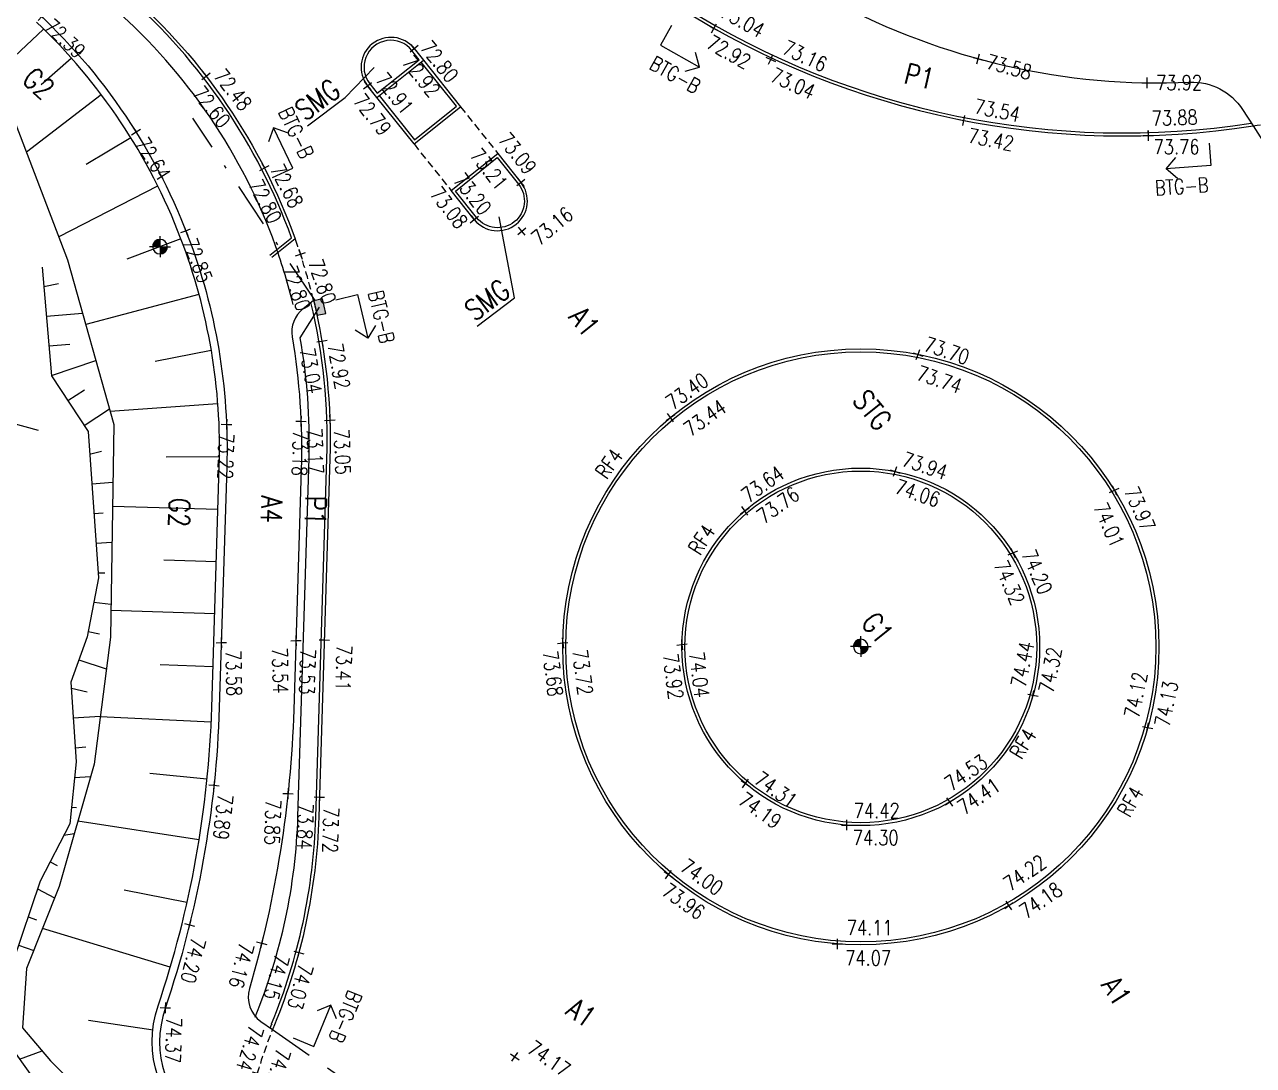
# Model space of a CAD drawing. Header units: metres. Extents: x 148130 to 148867, y 6395392 to 6395652.
# Drawn here: x 148175.26 to 148216.49, y 6395447.89 to 6395482.82 of the extents above; entities that cross this region are included whole.
import ezdxf
from ezdxf.enums import TextEntityAlignment as Align

# ---------------------------------------------------------------- set-up
doc = ezdxf.new("R2010")
doc.units = ezdxf.units.M
doc.linetypes.add('DASHDOT', pattern=[1, 0.5, -0.25, 0, -0.25])
doc.linetypes.add('DASHED', pattern=[0.75, 0.5, -0.25])
for name, color, linetype in [('M-BELYSNINGSSTOLPE', 1, 'Continuous'), ('M-BRUNNSLOCK', 1, 'Continuous'), ('M-DETALJ', 3, 'Continuous'), ('M-KANTSTÖD', 1, 'Continuous'), ('M-PLUSHÖJD-XXX', 1, 'Continuous'), ('M-SEKTIONSMARKERING', 1, 'Continuous'), ('M-SLÄNT', 4, 'Continuous'), ('M-STOMLINJE', 3, 'Continuous'), ('M-STÖDREMSA', 1, 'Continuous'), ('M-VA-D', 3, 'DASHDOT'), ('M-VA-DRÄN', 3, 'DRAN11'), ('M-YTLITTERA', 3, 'Continuous'), ('M-YTSKIKTSBEGRÄNSNING', 1, 'DASHED')]:
    doc.layers.add(name, color=color, linetype=linetype)
doc.styles.add('SIMPLEX8', font='simplex.shx', dxfattribs={"width": 0.8})
doc.linetypes.add('DRAN11', pattern='A,1,["|",Standard,S=0.5,R=60,X=0,Y=0],-0.4,1', length=2.4)
pattern_1 = [(224.9999999982, (26965.2474268, 71504.0631581), (0.00157154482114, -0.00157154482124), [])]

# ---------------------------------------------------------------- blocks, each defined once
blk = doc.blocks.new('PLUSHÖJD')
at = {"color": 0, "ltscale": 0.3}
for p, q in [((-0.175, 0), (0, 0)), ((0, 0), (0, 0.175)), ((0, -0.175), (0, 0)), ((0, 0), (0.175, 0))]:
    blk.add_line(p, q, dxfattribs=at)
at = {"color": 0, "style": 'SIMPLEX8', "width": 0.8}
blk.add_attdef('NIVÅ', (0.302, -0.244), '', height=0.5, dxfattribs=at)
blk = doc.blocks.new('A$C06E80FB4')
blk.add_hatch(color=256).paths.add_polyline_path([(0, 0.3), (0, 0), (0.5, 0), (0.5, 0.3)])
at = {"flags": 128}
blk.add_lwpolyline([(0, 0.3), (0, 0), (0.5, 0), (0.5, 0.3)], close=True, dxfattribs=at)
blk = doc.blocks.new('ks')
at = {"color": 1, "flags": 128}
for points in [[(1.146, 1.104), (1.5, 0.75), (1.146, 0.396)], [(0, 0), (0, 0.75), (1.5, 0.75)]]:
    blk.add_lwpolyline(points, dxfattribs=at)
at = {"color": 0, "style": 'SIMPLEX8', "width": 0.8}
blk.add_attdef('TYP', (0, 1.25), '', height=0.5, dxfattribs=at)
blk = doc.blocks.new('snitt')
at = {"flags": 128}
for points in [[(0, -3), (0, 0), (2, 0)], [(1.25, 0.321), (2, 0), (1.25, -0.321)]]:
    blk.add_lwpolyline(points, dxfattribs=at)
at = {"color": 0, "style": 'SIMPLEX8', "width": 0.8, "flags": 8}
blk.add_attdef('SEKTION', text='', height=1, rotation=270, dxfattribs=at).set_placement((0.199, 0.686), align=Align.CENTER)
blk = doc.blocks.new('belysningsstolpe')
at = {"layer": 'M-BELYSNINGSSTOLPE'}
h = blk.add_hatch(dxfattribs=at)
h.set_pattern_fill('ANSI31', color=256, scale=0.0007, angle=180, style=0)
h.set_pattern_definition(pattern_1)
edge = h.paths.add_edge_path()
edge.add_line((0, 0), (0, 0.245))
edge.add_arc((0, 0), 0.245, 90, 180)
edge.add_line((-0.245, 0), (0, 0))
h = blk.add_hatch(dxfattribs=at)
h.set_pattern_fill('ANSI31', color=256, scale=0.0007, angle=180, style=0)
h.set_pattern_definition(pattern_1)
edge = h.paths.add_edge_path()
edge.add_arc((0, 0), 0.245, 270, 360)
edge.add_line((0.245, 0), (0, 0))
edge.add_line((0, 0), (0, -0.245))
for p, q in [((-0.245, 0), (-0.35, 0)), ((0, 0), (-0.245, 0)), ((0, 0.245), (0, 0.353)), ((0, 0), (0, 0.245)), ((0, 0), (0.245, 0)), ((0, 0), (0, -0.245)), ((0, -0.242), (0, -0.347)), ((0.245, 0), (0.35, 0))]:
    blk.add_line(p, q, dxfattribs=at)
for start, end in [(90, 180), (180, 270), (360, 90), (270, 360)]:
    blk.add_arc((0, 0), 0.245, start, end, dxfattribs=at)

msp = doc.modelspace()

# ---------------------------------------------------------------- linework, layer by layer
at = {"layer": 'M-DETALJ', "color": 1, "linetype": 'DASHED', "ltscale": 0.5}
for p, q in [((148189.894, 6395480.064), (148191.141, 6395478.5)), ((148188.33, 6395478.817), (148189.577, 6395477.253))]:
    msp.add_line(p, q, dxfattribs=at)
at = {"layer": 'M-DETALJ', "color": 1, "linetype": 'DASHED', "ltscale": 0.5, "flags": 128}
for points in [[(148216.481, 6395479.421, 0.019995), (148218.677, 6395479.855), (148219.619, 6395480.081)], [(148184.959, 6395473.57, 0.026966), (148184.341, 6395475.636)], [(148183.647, 6395449.253, 0.031285), (148182.924, 6395447.121, 0.031285)]]:
    msp.add_lwpolyline(points, format="xyb", dxfattribs=at)
at = {"layer": 'M-KANTSTÖD'}
for p, q in [((148189.753, 6395480.08), (148188.568, 6395481.565)), ((148187.161, 6395480.443), (148188.346, 6395478.957)), ((148188.346, 6395478.957), (148189.753, 6395480.08)), ((148183.497, 6395475.09), (148184.223, 6395475.669)), ((148185.035, 6395456.229), (148185.408, 6395468.259))]:
    msp.add_line(p, q, dxfattribs=at)
at = {"layer": 'M-KANTSTÖD', "flags": 128}
for points in [[(148186.849, 6395480.834), (148187.099, 6395480.521), (148188.506, 6395481.643), (148188.257, 6395481.956, 1)], [(148191.837, 6395477.467, -1), (148190.43, 6395476.344), (148189.718, 6395477.238), (148191.125, 6395478.36)]]:
    msp.add_lwpolyline(points, format="xyb", close=True, dxfattribs=at)
at = {"layer": 'M-KANTSTÖD'}
for radius in [9.9, 5.9]:
    msp.add_circle((148203.321, 6395461.94), radius, dxfattribs=at)
for centre, radius, start, end in [((148165.518, 6395468.877), 19.9, 19.9577, 48.5744), ((148212.152, 6395507.085), 27.9, 237.989, 278.8032), ((148165.518, 6395468.877), 19.9, 358.2219, 13.4388), ((148165.144, 6395456.846), 19.9, 337.6856, 358.2219), ((148200.299, 6395442.418), 18.1, 157.6856, 158.1366)]:
    msp.add_arc(centre, radius, start, end, dxfattribs=at)
at = {"layer": 'M-SLÄNT'}
for p, q in [((148175.901, 6395482.671), (148174.313, 6395481.18)), ((148176.831, 6395481.69), (148175.816, 6395480.796)), ((148177.83, 6395480.466), (148175.323, 6395478.538)), ((148178.827, 6395479.027), (148177.328, 6395478.123)), ((148179.727, 6395477.397), (148176.408, 6395475.704)), ((148180.512, 6395475.63), (148178.7, 6395474.951)), ((148175.909, 6395474.034), (148176.403, 6395474.138)), ((148181.11, 6395473.761), (148177.314, 6395472.758)), ((148175.996, 6395473.037), (148177.206, 6395473.143)), ((148176.083, 6395472.041), (148176.782, 6395472.102)), ((148181.525, 6395471.891), (148179.645, 6395471.52)), ((148176.17, 6395471.045), (148177.652, 6395471.553)), ((148176.714, 6395470.206), (148177.27, 6395470.568)), ((148177.26, 6395469.369), (148178.109, 6395469.923)), ((148181.741, 6395470.096), (148178.132, 6395469.842)), ((148177.447, 6395468.411), (148177.845, 6395468.502)), ((148181.797, 6395468.318), (148180.017, 6395468.31)), ((148177.518, 6395467.413), (148178.224, 6395467.463)), ((148181.752, 6395466.548), (148178.212, 6395466.647)), ((148177.59, 6395466.416), (148177.899, 6395466.438)), ((148177.661, 6395465.418), (148178.193, 6395465.456)), ((148181.698, 6395464.791), (148179.941, 6395464.846)), ((148177.732, 6395464.421), (148177.955, 6395464.424)), ((148177.587, 6395463.436), (148178.161, 6395463.369)), ((148181.644, 6395463.048), (148178.157, 6395463.157)), ((148177.401, 6395462.453), (148177.773, 6395462.383)), ((148177.089, 6395461.505), (148178.007, 6395461.203)), ((148181.588, 6395461.27), (148179.81, 6395461.332)), ((148176.833, 6395460.552), (148177.362, 6395460.428)), ((148176.897, 6395459.555), (148177.802, 6395459.613)), ((148181.521, 6395459.408), (148177.799, 6395459.595)), ((148176.962, 6395458.557), (148177.317, 6395458.58)), ((148176.94, 6395457.56), (148177.477, 6395457.589)), ((148181.378, 6395457.495), (148179.47, 6395457.691)), ((148176.839, 6395456.565), (148177.007, 6395456.548)), ((148181.11, 6395455.459), (148177.049, 6395456.088)), ((148176.582, 6395455.617), (148176.932, 6395455.676)), ((148176.123, 6395454.728), (148176.358, 6395454.607)), ((148175.702, 6395453.824), (148176.273, 6395453.514)), ((148180.709, 6395453.356), (148178.609, 6395453.775)), ((148175.381, 6395452.877), (148175.663, 6395452.781)), ((148180.148, 6395451.192), (148175.868, 6395452.492)), ((148175.061, 6395451.929), (148175.576, 6395451.755)), ((148179.575, 6395449.078), (148177.405, 6395449.405)), ((148175.099, 6395448.1), (148175.854, 6395448.379))]:
    msp.add_line(p, q, dxfattribs=at)
at = {"layer": 'M-SLÄNT', "elevation": 71.954, "flags": 128}
msp.add_lwpolyline([(148160.39, 6395497.17), (148160.294, 6395496.371, -0.074609), (148160.161, 6395495.885), (148159.378, 6395494.115, 0.342443), (148159.88, 6395492.092), (148163.693, 6395489.086), (148164.406, 6395488.451, 0.384471), (148166.684, 6395488.468), (148167.629, 6395489.334), (148169.05, 6395487.997), (148171.299, 6395485.685), (148173.465, 6395483.395), (148176.706, 6395474.925), (148178.254, 6395469.406), (148178.144, 6395462.267), (148177.594, 6395458.001), (148176.425, 6395453.896), (148175.332, 6395451.141), (148175.197, 6395449.159), (148176.133, 6395448.048), (148181.799, 6395442.41)], format="xyb", dxfattribs=at)
at = {"layer": 'M-SLÄNT', "elevation": 74.099, "flags": 128}
msp.add_lwpolyline([(148175.852, 6395474.686), (148176.171, 6395471.038), (148177.394, 6395469.165), (148177.743, 6395464.261), (148177.368, 6395462.279), (148176.82, 6395460.757), (148176.993, 6395458.078), (148176.782, 6395456.006), (148175.788, 6395454.078), (148174.858, 6395451.329), (148174.689, 6395448.673), (148175.553, 6395447.465), (148179.555, 6395443.376), (148181.532, 6395440.865), (148181.861, 6395436.84), (148184.371, 6395432.095), (148187.608, 6395426.366), (148190.589, 6395421.338), (148191.476, 6395420.34), (148193.183, 6395418.054), (148198.9, 6395408.863)], dxfattribs=at)
at = {"layer": 'M-STOMLINJE'}
for p, q in [((148188.335, 6395482.019), (148188.646, 6395481.628)), ((148187.083, 6395480.381), (148188.646, 6395481.628)), ((148188.646, 6395481.628), (148189.894, 6395480.064)), ((148187.083, 6395480.381), (148186.771, 6395480.771)), ((148188.33, 6395478.817), (148187.083, 6395480.381)), ((148188.33, 6395478.817), (148189.894, 6395480.064)), ((148189.577, 6395477.253), (148191.141, 6395478.5)), ((148191.141, 6395478.5), (148191.915, 6395477.529)), ((148190.352, 6395476.282), (148189.577, 6395477.253))]:
    msp.add_line(p, q, dxfattribs=at)
at = {"layer": 'M-STOMLINJE', "flags": 128}
for points in [[(148132.085, 6395544.127), (148140.563, 6395533.496, -0.043661), (148142.491, 6395530.591), (148149.081, 6395518.492, 0.043661), (148151.009, 6395515.588), (148156.303, 6395508.95), (148169.397, 6395492.532, 0.043661), (148171.8, 6395490.006), (148178.751, 6395483.873, -0.126429), (148184.341, 6395475.636)], [(148167.375, 6395490.577), (148175.289, 6395483.593, -0.121098), (148180.734, 6395475.75, -0.099519), (148182.047, 6395467.976), (148181.796, 6395459.901, -0.073643), (148179.98, 6395449.809, 0.333021), (148181.291, 6395445.822), (148182.483, 6395444.989)], [(148197.271, 6395483.367, -0.277335), (148202.415, 6395483.611, 0.135555), (148214.355, 6395480.89, -0.268118), (148216.132, 6395479.968), (148216.481, 6395479.421)], [(148184.959, 6395473.57, -0.067083), (148185.508, 6395468.256), (148185.135, 6395456.226, -0.089847), (148183.647, 6395449.253)], [(148184.605, 6395473.288, 0.27264), (148184.243, 6395472.34)], [(148184.243, 6395472.34, -0.049583), (148184.546, 6395467.899), (148184.295, 6395459.824, -0.063382), (148182.808, 6395450.472)], [(148182.808, 6395450.472, 0.321718), (148183.195, 6395449.372)]]:
    msp.add_lwpolyline(points, format="xyb", dxfattribs=at)
for points in [[(148184.341, 6395475.636), (148183.559, 6395475.012)], [(148184.605, 6395473.288), (148184.959, 6395473.57)], [(148183.195, 6395449.372), (148183.585, 6395449.1)]]:
    msp.add_lwpolyline(points, dxfattribs=at)
at = {"layer": 'M-STOMLINJE'}
for radius in [10, 6]:
    msp.add_circle((148203.321, 6395461.94), radius, dxfattribs=at)
for centre, radius, start, end in [((148212.152, 6395507.085), 28, 237.8552, 278.8933), ((148187.553, 6395481.395), 1, 38.5744, 218.5744), ((148191.134, 6395476.906), 1, 218.5744, 38.5744)]:
    msp.add_arc(centre, radius, start, end, dxfattribs=at)
at = {"layer": 'M-STÖDREMSA', "flags": 128}
msp.add_lwpolyline([(148185.577, 6395431.055), (148184.575, 6395432.671, -0.175976), (148181.984, 6395445.033), (148181.148, 6395445.617, -0.333021), (148179.743, 6395449.889, 0.073643), (148181.546, 6395459.909), (148181.797, 6395467.984, 0.099519), (148180.5, 6395475.66, 0.111663), (148175.666, 6395482.909)], format="xyb", dxfattribs=at)
at = {"layer": 'M-VA-D', "ltscale": 3}
msp.add_line((148185.01, 6395473.565), (148180.908, 6395479.679), dxfattribs=at)
at = {"layer": 'M-VA-DRÄN', "flags": 128}
for points in [[(148184.272, 6395473.434, 0.0266), (148183.682, 6395475.399, 0.126429), (148178.288, 6395483.348), (148171.11, 6395489.682), (148166.764, 6395489.792), (148165.745, 6395488.98), (148165.042, 6395489.059), (148160.801, 6395494.377), (148160.363, 6395496.803), (148155.277, 6395503.18), (148155.356, 6395503.883), (148160.868, 6395508.278)], [(148182.999, 6395449.518, 0.089847), (148184.435, 6395456.248), (148184.808, 6395468.278, 0.05259), (148184.509, 6395472.316), (148185.164, 6395473.337)]]:
    msp.add_lwpolyline(points, format="xyb", dxfattribs=at)
at = {"layer": 'M-YTLITTERA', "color": 3, "flags": 128}
for points in [[(148184.755, 6395479.423), (148186.015, 6395480.376), (148186.996, 6395481.385)], [(148190.447, 6395472.702), (148191.707, 6395473.655), (148191.186, 6395476.371)]]:
    msp.add_lwpolyline(points, dxfattribs=at)
at = {"layer": 'M-YTSKIKTSBEGRÄNSNING', "ltscale": 3}
msp.add_line((148216.481, 6395479.421), (148220.511, 6395473.111), dxfattribs=at)
at = {"layer": 'M-YTSKIKTSBEGRÄNSNING', "ltscale": 3, "flags": 128}
msp.add_lwpolyline([(148183.585, 6395449.1), (148194.512, 6395441.463)], dxfattribs=at)

# ---------------------------------------------------------------- block references
at = {"layer": 'M-BELYSNINGSSTOLPE', "lineweight": -3}
for p in [(148179.808, 6395475.37), (148203.321, 6395461.949)]:
    msp.add_blockref('belysningsstolpe', p, dxfattribs=at)
at = {"layer": 'M-BRUNNSLOCK', "rotation": 102.7541894679751}
msp.add_blockref('A$C06E80FB4', (148185.368, 6395473.133), dxfattribs=at)
at = {"layer": 'M-PLUSHÖJD-XXX'}
ref = msp.add_blockref('PLUSHÖJD', (148198.395, 6395482.697), dxfattribs=dict(at, rotation=330.6553290655479))
ref.add_attrib('NIVÅ', '73.04', (148198.558, 6395483.113), dxfattribs={"layer": '0', "height": 0.5, "rotation": 330.6553, "style": 'SIMPLEX8', "width": 0.8})
for p, rotation, values in [((148175.838, 6395483.09), 316.4409640243849, {'NIVÅ': '72.39'}), ((148207.257, 6395481.678), 344.7347291305353, {'NIVÅ': '73.58'}), ((148179.003, 6395479.219), 302.0784196958573, {'NIVÅ': '72.64'}), ((148180.672, 6395475.907), 291.4397579505187, {'NIVÅ': '72.85'}), ((148182.04, 6395469.408), 268.2219458622105, {'NIVÅ': '73.22'}), ((148184.538, 6395469.51), 268.2219458622105, {'NIVÅ': '73.18'})]:
    msp.add_blockref('PLUSHÖJD', p, dxfattribs=dict(at, rotation=rotation)).add_auto_attribs(values)
ref = msp.add_blockref('PLUSHÖJD', (148198.395, 6395482.697), dxfattribs=dict(at, rotation=330.5723419643629))
ref.add_attrib('NIVÅ', '72.92', (148198.098, 6395482.066), dxfattribs={"layer": '0', "height": 0.5, "rotation": 330.5723, "style": 'SIMPLEX8', "width": 0.8})
ref = msp.add_blockref('PLUSHÖJD', (148188.335, 6395482.019), dxfattribs=dict(at, rotation=308.5743861036954))
ref.add_attrib('NIVÅ', '72.92', (148187.894, 6395481.539), dxfattribs={"layer": '0', "height": 0.5, "rotation": 308.5744, "style": 'SIMPLEX8', "width": 0.8})
ref = msp.add_blockref('PLUSHÖJD', (148188.335, 6395482.019), dxfattribs=dict(at, rotation=308.5743861036954))
ref.add_attrib('NIVÅ', '72.80', (148188.507, 6395482.031), dxfattribs={"layer": '0', "height": 0.5, "rotation": 308.5744, "style": 'SIMPLEX8', "width": 0.8})
ref = msp.add_blockref('PLUSHÖJD', (148200.298, 6395481.657), dxfattribs=dict(at, rotation=335.0747059687795))
ref.add_attrib('NIVÅ', '73.16', (148200.641, 6395481.866), dxfattribs={"layer": '0', "height": 0.5, "rotation": 335.0747, "style": 'SIMPLEX8', "width": 0.8})
ref = msp.add_blockref('PLUSHÖJD', (148200.298, 6395481.657), dxfattribs=dict(at, rotation=335.0612916828348))
ref.add_attrib('NIVÅ', '73.04', (148200.234, 6395480.946), dxfattribs={"layer": '0', "height": 0.5, "rotation": 335.0613, "style": 'SIMPLEX8', "width": 0.8})
ref = msp.add_blockref('PLUSHÖJD', (148181.353, 6395481.093), dxfattribs=dict(at, rotation=308.5743861036954))
ref.add_attrib('NIVÅ', '72.48', (148181.578, 6395481.083), dxfattribs={"layer": '0', "height": 0.5, "rotation": 308.5744, "style": 'SIMPLEX8', "width": 0.8})
msp.add_blockref('PLUSHÖJD', (148212.926, 6395480.869), dxfattribs=at).add_auto_attribs({'NIVÅ': '73.92'})
ref = msp.add_blockref('PLUSHÖJD', (148181.353, 6395481.093), dxfattribs=dict(at, rotation=308.5743861036954))
ref.add_attrib('NIVÅ', '72.60', (148180.863, 6395480.509), dxfattribs={"layer": '0', "height": 0.5, "rotation": 308.5744, "style": 'SIMPLEX8', "width": 0.8})
ref = msp.add_blockref('PLUSHÖJD', (148186.771, 6395480.771), dxfattribs=dict(at, rotation=308.5743861036954))
ref.add_attrib('NIVÅ', '72.79', (148186.255, 6395480.246), dxfattribs={"layer": '0', "height": 0.5, "rotation": 308.5744, "style": 'SIMPLEX8', "width": 0.8})
ref = msp.add_blockref('PLUSHÖJD', (148186.771, 6395480.771), dxfattribs=dict(at, rotation=308.5743861036954))
ref.add_attrib('NIVÅ', '72.91', (148187.005, 6395480.96), dxfattribs={"layer": '0', "height": 0.5, "rotation": 308.5744, "style": 'SIMPLEX8', "width": 0.8})
ref = msp.add_blockref('PLUSHÖJD', (148206.776, 6395479.606), dxfattribs=dict(at, rotation=348.9373126929476))
ref.add_attrib('NIVÅ', '73.54', (148207.093, 6395479.846), dxfattribs={"layer": '0', "height": 0.5, "rotation": 348.9373, "style": 'SIMPLEX8', "width": 0.8})
ref = msp.add_blockref('PLUSHÖJD', (148206.776, 6395479.606), dxfattribs=dict(at, rotation=348.9302244432905))
ref.add_attrib('NIVÅ', '73.42', (148206.881, 6395478.87), dxfattribs={"layer": '0', "height": 0.5, "rotation": 348.9302, "style": 'SIMPLEX8', "width": 0.8})
ref = msp.add_blockref('PLUSHÖJD', (148212.971, 6395479.096), dxfattribs=dict(at, rotation=1.676277377654362))
ref.add_attrib('NIVÅ', '73.88', (148213.086, 6395479.426), dxfattribs={"layer": '0', "height": 0.5, "rotation": 1.6763, "style": 'SIMPLEX8', "width": 0.8})
ref = msp.add_blockref('PLUSHÖJD', (148191.915, 6395477.529), dxfattribs=dict(at, rotation=308.5743861036954))
ref.add_attrib('NIVÅ', '73.09', (148191.126, 6395478.945), dxfattribs={"layer": '0', "height": 0.5, "rotation": 308.5744, "style": 'SIMPLEX8', "width": 0.8})
ref = msp.add_blockref('PLUSHÖJD', (148212.971, 6395479.096), dxfattribs=at)
ref.add_attrib('NIVÅ', '73.76', (148213.142, 6395478.471), dxfattribs={"layer": '0', "height": 0.5, "style": 'SIMPLEX8', "width": 0.8})
ref = msp.add_blockref('PLUSHÖJD', (148191.915, 6395477.529), dxfattribs=dict(at, rotation=308.5743861036954))
ref.add_attrib('NIVÅ', '73.21', (148190.168, 6395478.419), dxfattribs={"layer": '0', "height": 0.5, "rotation": 308.5744, "style": 'SIMPLEX8', "width": 0.8})
ref = msp.add_blockref('PLUSHÖJD', (148183.31, 6395478.011), dxfattribs=dict(at, rotation=297.4143182380053))
ref.add_attrib('NIVÅ', '72.80', (148182.765, 6395477.464), dxfattribs={"layer": '0', "height": 0.5, "rotation": 297.4143, "style": 'SIMPLEX8', "width": 0.8})
ref = msp.add_blockref('PLUSHÖJD', (148183.31, 6395478.011), dxfattribs=dict(at, rotation=297.4708296387344))
ref.add_attrib('NIVÅ', '72.68', (148183.485, 6395477.977), dxfattribs={"layer": '0', "height": 0.5, "rotation": 297.4708, "style": 'SIMPLEX8', "width": 0.8})
ref = msp.add_blockref('PLUSHÖJD', (148190.352, 6395476.282), dxfattribs=dict(at, rotation=308.5743861036954))
ref.add_attrib('NIVÅ', '73.20', (148189.612, 6395477.585), dxfattribs={"layer": '0', "height": 0.5, "rotation": 308.5744, "style": 'SIMPLEX8', "width": 0.8})
ref = msp.add_blockref('PLUSHÖJD', (148190.352, 6395476.282), dxfattribs=dict(at, rotation=308.5743861036954))
ref.add_attrib('NIVÅ', '73.08', (148188.826, 6395477.127), dxfattribs={"layer": '0', "height": 0.5, "rotation": 308.5744, "style": 'SIMPLEX8', "width": 0.8})
ref = msp.add_blockref('PLUSHÖJD', (148191.944, 6395475.889), dxfattribs=dict(at, rotation=39.20040233309517))
ref.add_attrib('NIVÅ', '73.16', (148192.529, 6395475.382), dxfattribs={"layer": '0', "height": 0.5, "rotation": 39.2004, "style": 'SIMPLEX8', "width": 0.8})
ref = msp.add_blockref('PLUSHÖJD', (148184.519, 6395475.118), dxfattribs=dict(at, rotation=288.43504661211))
ref.add_attrib('NIVÅ', '72.80', (148183.911, 6395474.632), dxfattribs={"layer": '0', "height": 0.5, "rotation": 288.435, "style": 'SIMPLEX8', "width": 0.8})
ref = msp.add_blockref('PLUSHÖJD', (148184.519, 6395475.118), dxfattribs=dict(at, rotation=288.5400708565579))
ref.add_attrib('NIVÅ', '72.80', (148184.77, 6395474.856), dxfattribs={"layer": '0', "height": 0.5, "rotation": 288.5401, "style": 'SIMPLEX8', "width": 0.8})
ref = msp.add_blockref('PLUSHÖJD', (148185.239, 6395472.204), dxfattribs=dict(at, rotation=279.7505777251081))
ref.add_attrib('NIVÅ', '73.04', (148184.495, 6395471.921), dxfattribs={"layer": '0', "height": 0.5, "rotation": 279.7506, "style": 'SIMPLEX8', "width": 0.8})
ref = msp.add_blockref('PLUSHÖJD', (148185.239, 6395472.204), dxfattribs=dict(at, rotation=279.9081069158663))
ref.add_attrib('NIVÅ', '72.92', (148185.428, 6395472.069), dxfattribs={"layer": '0', "height": 0.5, "rotation": 279.9081, "style": 'SIMPLEX8', "width": 0.8})
ref = msp.add_blockref('PLUSHÖJD', (148205.24, 6395471.754), dxfattribs=dict(at, rotation=341.1482689793093))
ref.add_attrib('NIVÅ', '73.70', (148205.393, 6395471.893), dxfattribs={"layer": '0', "height": 0.5, "rotation": 341.1483, "style": 'SIMPLEX8', "width": 0.8})
ref = msp.add_blockref('PLUSHÖJD', (148205.24, 6395471.754), dxfattribs=dict(at, rotation=341.1482689793093))
ref.add_attrib('NIVÅ', '73.74', (148205.141, 6395470.923), dxfattribs={"layer": '0', "height": 0.5, "rotation": 341.1483, "style": 'SIMPLEX8', "width": 0.8})
ref = msp.add_blockref('PLUSHÖJD', (148196.933, 6395469.634), dxfattribs=dict(at, rotation=35.38149837029914))
ref.add_attrib('NIVÅ', '73.40', (148197.006, 6395469.868), dxfattribs={"layer": '0', "height": 0.5, "rotation": 35.3815, "style": 'SIMPLEX8', "width": 0.8})
ref = msp.add_blockref('PLUSHÖJD', (148196.933, 6395469.634), dxfattribs=dict(at, rotation=35.38149837029914))
ref.add_attrib('NIVÅ', '73.44', (148197.603, 6395468.974), dxfattribs={"layer": '0', "height": 0.5, "rotation": 35.3815, "style": 'SIMPLEX8', "width": 0.8})
ref = msp.add_blockref('PLUSHÖJD', (148185.506, 6395469.549), dxfattribs=dict(at, rotation=272.2549845279166))
ref.add_attrib('NIVÅ', '73.17', (148184.732, 6395469.272), dxfattribs={"layer": '0', "height": 0.5, "rotation": 272.255, "style": 'SIMPLEX8', "width": 0.8})
ref = msp.add_blockref('PLUSHÖJD', (148185.506, 6395469.549), dxfattribs=dict(at, rotation=272.3053372729843))
ref.add_attrib('NIVÅ', '73.05', (148185.646, 6395469.241), dxfattribs={"layer": '0', "height": 0.5, "rotation": 272.3053, "style": 'SIMPLEX8', "width": 0.8})
ref = msp.add_blockref('PLUSHÖJD', (148204.473, 6395467.829), dxfattribs=dict(at, rotation=341.1482689793093))
ref.add_attrib('NIVÅ', '73.94', (148204.656, 6395468.033), dxfattribs={"layer": '0', "height": 0.5, "rotation": 341.1483, "style": 'SIMPLEX8', "width": 0.8})
ref = msp.add_blockref('PLUSHÖJD', (148199.428, 6395466.506), dxfattribs=dict(at, rotation=35.38149837029914))
ref.add_attrib('NIVÅ', '73.64', (148199.54, 6395466.752), dxfattribs={"layer": '0', "height": 0.5, "rotation": 35.3815, "style": 'SIMPLEX8', "width": 0.8})
ref = msp.add_blockref('PLUSHÖJD', (148204.473, 6395467.829), dxfattribs=dict(at, rotation=341.1482689793093))
ref.add_attrib('NIVÅ', '74.06', (148204.413, 6395467.111), dxfattribs={"layer": '0', "height": 0.5, "rotation": 341.1483, "style": 'SIMPLEX8', "width": 0.8})
ref = msp.add_blockref('PLUSHÖJD', (148211.829, 6395467.194), dxfattribs=dict(at, rotation=293.4744556340036))
ref.add_attrib('NIVÅ', '74.01', (148211.108, 6395466.642), dxfattribs={"layer": '0', "height": 0.5, "rotation": 293.4745, "style": 'SIMPLEX8', "width": 0.8})
ref = msp.add_blockref('PLUSHÖJD', (148211.829, 6395467.194), dxfattribs=dict(at, rotation=293.4744556340036))
ref.add_attrib('NIVÅ', '73.97', (148212.147, 6395467.179), dxfattribs={"layer": '0', "height": 0.5, "rotation": 293.4745, "style": 'SIMPLEX8', "width": 0.8})
ref = msp.add_blockref('PLUSHÖJD', (148199.428, 6395466.506), dxfattribs=dict(at, rotation=35.38149837029914))
ref.add_attrib('NIVÅ', '73.76', (148200.06, 6395466.047), dxfattribs={"layer": '0', "height": 0.5, "rotation": 35.3815, "style": 'SIMPLEX8', "width": 0.8})
ref = msp.add_blockref('PLUSHÖJD', (148208.426, 6395465.093), dxfattribs=dict(at, rotation=293.4744556340036))
ref.add_attrib('NIVÅ', '74.32', (148207.765, 6395464.706), dxfattribs={"layer": '0', "height": 0.5, "rotation": 293.4745, "style": 'SIMPLEX8', "width": 0.8})
ref = msp.add_blockref('PLUSHÖJD', (148208.426, 6395465.093), dxfattribs=dict(at, rotation=293.4744556340036))
ref.add_attrib('NIVÅ', '74.20', (148208.7, 6395465.064), dxfattribs={"layer": '0', "height": 0.5, "rotation": 293.4745, "style": 'SIMPLEX8', "width": 0.8})
ref = msp.add_blockref('PLUSHÖJD', (148181.864, 6395462.085), dxfattribs=dict(at, rotation=271.4796924515739))
ref.add_attrib('NIVÅ', '73.58', (148182.016, 6395461.822), dxfattribs={"layer": '0', "height": 0.5, "rotation": 271.4797, "style": 'SIMPLEX8', "width": 0.8})
ref = msp.add_blockref('PLUSHÖJD', (148184.367, 6395462.15), dxfattribs=dict(at, rotation=271.4796924504378))
ref.add_attrib('NIVÅ', '73.54', (148183.573, 6395461.911), dxfattribs={"layer": '0', "height": 0.5, "rotation": 271.4797, "style": 'SIMPLEX8', "width": 0.8})
ref = msp.add_blockref('PLUSHÖJD', (148185.319, 6395462.175), dxfattribs=dict(at, rotation=268.2219458621561))
ref.add_attrib('NIVÅ', '73.53', (148184.527, 6395461.882), dxfattribs={"layer": '0', "height": 0.5, "rotation": 268.2219, "style": 'SIMPLEX8', "width": 0.8})
ref = msp.add_blockref('PLUSHÖJD', (148185.319, 6395462.175), dxfattribs=dict(at, rotation=268.2219458621561))
ref.add_attrib('NIVÅ', '73.41', (148185.746, 6395462.013), dxfattribs={"layer": '0', "height": 0.5, "rotation": 268.2219, "style": 'SIMPLEX8', "width": 0.8})
ref = msp.add_blockref('PLUSHÖJD', (148193.322, 6395462.07), dxfattribs=dict(at, rotation=277.2005553290995))
ref.add_attrib('NIVÅ', '73.68', (148192.646, 6395461.777), dxfattribs={"layer": '0', "height": 0.5, "rotation": 277.2006, "style": 'SIMPLEX8', "width": 0.8})
ref = msp.add_blockref('PLUSHÖJD', (148193.322, 6395462.07), dxfattribs=dict(at, rotation=277.2005553290995))
ref.add_attrib('NIVÅ', '73.72', (148193.641, 6395461.821), dxfattribs={"layer": '0', "height": 0.5, "rotation": 277.2006, "style": 'SIMPLEX8', "width": 0.8})
ref = msp.add_blockref('PLUSHÖJD', (148197.321, 6395462.018), dxfattribs=dict(at, rotation=277.2005553290995))
ref.add_attrib('NIVÅ', '73.92', (148196.682, 6395461.679), dxfattribs={"layer": '0', "height": 0.5, "rotation": 277.2006, "style": 'SIMPLEX8', "width": 0.8})
ref = msp.add_blockref('PLUSHÖJD', (148197.321, 6395462.018), dxfattribs=dict(at, rotation=277.2005553290995))
ref.add_attrib('NIVÅ', '74.04', (148197.555, 6395461.74), dxfattribs={"layer": '0', "height": 0.5, "rotation": 277.2006, "style": 'SIMPLEX8', "width": 0.8})
ref = msp.add_blockref('PLUSHÖJD', (148209.094, 6395460.307), dxfattribs=dict(at, rotation=78.667656842867))
ref.add_attrib('NIVÅ', '74.44', (148208.844, 6395460.548), dxfattribs={"layer": '0', "height": 0.5, "rotation": 78.6677, "style": 'SIMPLEX8', "width": 0.8})
ref = msp.add_blockref('PLUSHÖJD', (148209.094, 6395460.307), dxfattribs=dict(at, rotation=78.667656842867))
ref.add_attrib('NIVÅ', '74.32', (148209.777, 6395460.359), dxfattribs={"layer": '0', "height": 0.5, "rotation": 78.6677, "style": 'SIMPLEX8', "width": 0.8})
ref = msp.add_blockref('PLUSHÖJD', (148212.943, 6395459.219), dxfattribs=dict(at, rotation=78.667656842867))
ref.add_attrib('NIVÅ', '74.12', (148212.646, 6395459.524), dxfattribs={"layer": '0', "height": 0.5, "rotation": 78.6677, "style": 'SIMPLEX8', "width": 0.8})
ref = msp.add_blockref('PLUSHÖJD', (148212.943, 6395459.219), dxfattribs=dict(at, rotation=78.667656842867))
ref.add_attrib('NIVÅ', '74.13', (148213.668, 6395459.224), dxfattribs={"layer": '0', "height": 0.5, "rotation": 78.6677, "style": 'SIMPLEX8', "width": 0.8})
ref = msp.add_blockref('PLUSHÖJD', (148206.304, 6395456.734), dxfattribs=dict(at, rotation=34.50349190918521))
ref.add_attrib('NIVÅ', '74.53', (148206.355, 6395457.076), dxfattribs={"layer": '0', "height": 0.5, "rotation": 34.5035, "style": 'SIMPLEX8', "width": 0.8})
ref = msp.add_blockref('PLUSHÖJD', (148181.618, 6395457.296), dxfattribs=dict(at, rotation=263.6171222520226))
ref.add_attrib('NIVÅ', '73.89', (148181.762, 6395457.021), dxfattribs={"layer": '0', "height": 0.5, "rotation": 263.6171, "style": 'SIMPLEX8', "width": 0.8})
ref = msp.add_blockref('PLUSHÖJD', (148199.451, 6395457.355), dxfattribs=dict(at, rotation=324.5582522290416))
ref.add_attrib('NIVÅ', '74.31', (148199.7, 6395457.395), dxfattribs={"layer": '0', "height": 0.5, "rotation": 324.5583, "style": 'SIMPLEX8', "width": 0.8})
ref = msp.add_blockref('PLUSHÖJD', (148199.451, 6395457.355), dxfattribs=dict(at, rotation=324.5582522290416))
ref.add_attrib('NIVÅ', '74.19', (148199.167, 6395456.694), dxfattribs={"layer": '0', "height": 0.5, "rotation": 324.5583, "style": 'SIMPLEX8', "width": 0.8})
ref = msp.add_blockref('PLUSHÖJD', (148206.304, 6395456.734), dxfattribs=dict(at, rotation=34.50349190918521))
ref.add_attrib('NIVÅ', '74.41', (148206.787, 6395456.285), dxfattribs={"layer": '0', "height": 0.5, "rotation": 34.5035, "style": 'SIMPLEX8', "width": 0.8})
ref = msp.add_blockref('PLUSHÖJD', (148184.102, 6395457.018), dxfattribs=dict(at, rotation=268.2219458621561))
ref.add_attrib('NIVÅ', '73.85', (148183.363, 6395456.83), dxfattribs={"layer": '0', "height": 0.5, "rotation": 268.2219, "style": 'SIMPLEX8', "width": 0.8})
ref = msp.add_blockref('PLUSHÖJD', (148185.156, 6395456.9), dxfattribs=dict(at, rotation=268.2219458621561))
ref.add_attrib('NIVÅ', '73.84', (148184.45, 6395456.689), dxfattribs={"layer": '0', "height": 0.5, "rotation": 268.2219, "style": 'SIMPLEX8', "width": 0.8})
ref = msp.add_blockref('PLUSHÖJD', (148185.156, 6395456.9), dxfattribs=dict(at, rotation=268.2219458621561))
ref.add_attrib('NIVÅ', '73.72', (148185.304, 6395456.569), dxfattribs={"layer": '0', "height": 0.5, "rotation": 268.2219, "style": 'SIMPLEX8', "width": 0.8})
ref = msp.add_blockref('PLUSHÖJD', (148202.85, 6395455.959), dxfattribs=at)
ref.add_attrib('NIVÅ', '74.42', (148203.084, 6395456.194), dxfattribs={"layer": '0', "height": 0.5, "style": 'SIMPLEX8', "width": 0.8})
ref = msp.add_blockref('PLUSHÖJD', (148202.85, 6395455.959), dxfattribs=at)
ref.add_attrib('NIVÅ', '74.30', (148203.048, 6395455.288), dxfattribs={"layer": '0', "height": 0.5, "style": 'SIMPLEX8', "width": 0.8})
ref = msp.add_blockref('PLUSHÖJD', (148196.871, 6395454.298), dxfattribs=dict(at, rotation=324.5582522290416))
ref.add_attrib('NIVÅ', '74.00', (148197.216, 6395454.46), dxfattribs={"layer": '0', "height": 0.5, "rotation": 324.5583, "style": 'SIMPLEX8', "width": 0.8})
ref = msp.add_blockref('PLUSHÖJD', (148208.292, 6395453.264), dxfattribs=dict(at, rotation=34.50349190918521))
ref.add_attrib('NIVÅ', '74.22', (148208.327, 6395453.716), dxfattribs={"layer": '0', "height": 0.5, "rotation": 34.5035, "style": 'SIMPLEX8', "width": 0.8})
ref = msp.add_blockref('PLUSHÖJD', (148196.871, 6395454.298), dxfattribs=dict(at, rotation=324.5582522290416))
ref.add_attrib('NIVÅ', '73.96', (148196.6, 6395453.647), dxfattribs={"layer": '0', "height": 0.5, "rotation": 324.5583, "style": 'SIMPLEX8', "width": 0.8})
ref = msp.add_blockref('PLUSHÖJD', (148208.292, 6395453.264), dxfattribs=dict(at, rotation=34.50349190918521))
ref.add_attrib('NIVÅ', '74.18', (148208.863, 6395452.792), dxfattribs={"layer": '0', "height": 0.5, "rotation": 34.5035, "style": 'SIMPLEX8', "width": 0.8})
ref = msp.add_blockref('PLUSHÖJD', (148180.795, 6395452.61), dxfattribs=dict(at, rotation=255.8160951622994))
ref.add_attrib('NIVÅ', '74.20', (148180.866, 6395452.227), dxfattribs={"layer": '0', "height": 0.5, "rotation": 255.8161, "style": 'SIMPLEX8', "width": 0.8})
ref = msp.add_blockref('PLUSHÖJD', (148202.536, 6395451.971), dxfattribs=at)
ref.add_attrib('NIVÅ', '74.11', (148202.847, 6395452.263), dxfattribs={"layer": '0', "height": 0.5, "style": 'SIMPLEX8', "width": 0.8})
ref = msp.add_blockref('PLUSHÖJD', (148183.219, 6395451.997), dxfattribs=dict(at, rotation=255.8160951620807))
ref.add_attrib('NIVÅ', '74.16', (148182.485, 6395452.06), dxfattribs={"layer": '0', "height": 0.5, "rotation": 255.8161, "style": 'SIMPLEX8', "width": 0.8})
ref = msp.add_blockref('PLUSHÖJD', (148202.536, 6395451.971), dxfattribs=at)
ref.add_attrib('NIVÅ', '74.07', (148202.796, 6395451.248), dxfattribs={"layer": '0', "height": 0.5, "style": 'SIMPLEX8', "width": 0.8})
ref = msp.add_blockref('PLUSHÖJD', (148184.466, 6395451.682), dxfattribs=dict(at, rotation=255.0315569706724))
ref.add_attrib('NIVÅ', '74.15', (148183.675, 6395451.661), dxfattribs={"layer": '0', "height": 0.5, "rotation": 255.0316, "style": 'SIMPLEX8', "width": 0.8})
ref = msp.add_blockref('PLUSHÖJD', (148184.466, 6395451.682), dxfattribs=dict(at, rotation=255.035479903712))
ref.add_attrib('NIVÅ', '74.03', (148184.477, 6395451.346), dxfattribs={"layer": '0', "height": 0.5, "rotation": 255.0355, "style": 'SIMPLEX8', "width": 0.8})
ref = msp.add_blockref('PLUSHÖJD', (148179.986, 6395449.827), dxfattribs=dict(at, rotation=268.0137712693978))
ref.add_attrib('NIVÅ', '74.37', (148180.035, 6395449.517), dxfattribs={"layer": '0', "height": 0.5, "rotation": 268.0138, "style": 'SIMPLEX8', "width": 0.8})
ref = msp.add_blockref('PLUSHÖJD', (148183.07, 6395447.63), dxfattribs=dict(at, rotation=253.170339636506))
ref.add_attrib('NIVÅ', '74.24', (148182.814, 6395449.276), dxfattribs={"layer": '0', "height": 0.5, "rotation": 253.1703, "style": 'SIMPLEX8', "width": 0.8})
ref = msp.add_blockref('PLUSHÖJD', (148183.07, 6395447.63), dxfattribs=dict(at, rotation=253.170339636506))
ref.add_attrib('NIVÅ', '74.24', (148183.727, 6395448.503), dxfattribs={"layer": '0', "height": 0.5, "rotation": 253.1703, "style": 'SIMPLEX8', "width": 0.8})
ref = msp.add_blockref('PLUSHÖJD', (148191.712, 6395448.184), dxfattribs=dict(at, rotation=325.050897452399))
ref.add_attrib('NIVÅ', '74.17', (148192.088, 6395448.356), dxfattribs={"layer": '0', "height": 0.5, "rotation": 325.0509, "style": 'SIMPLEX8', "width": 0.8})
at = {"layer": 'M-SEKTIONSMARKERING', "rotation": 74.84334287613707}
msp.add_blockref('snitt', (148172.836, 6395469.991), dxfattribs=at).add_auto_attribs({'SEKTION': 'B'})
at = {"layer": 'M-YTLITTERA'}
ref = msp.add_blockref('ks', (148196.969, 6395482.79), dxfattribs=dict(at, yscale=-0.9999999999999999, rotation=330.5726695717981))
ref.add_attrib('TYP', 'BTG-B', (148196.183, 6395481.364), dxfattribs={"color": 1, "height": 0.5, "rotation": 330.5727, "style": 'SIMPLEX8', "width": 0.8})
ref = msp.add_blockref('ks', (148183.582, 6395477.687), dxfattribs=dict(at, xscale=-1, rotation=295.3390454408177))
ref.add_attrib('TYP', 'BTG-B', (148183.766, 6395479.896), dxfattribs={"color": 1, "height": 0.5, "rotation": 295.339, "style": 'SIMPLEX8', "width": 0.8})
ref = msp.add_blockref('ks', (148215.008, 6395478.839), dxfattribs=dict(at, xscale=-1, yscale=-1, rotation=3.955583694956539))
ref.add_attrib('TYP', 'BTG-B', (148213.204, 6395477.083), dxfattribs={"color": 1, "height": 0.5, "rotation": 3.9556, "style": 'SIMPLEX8', "width": 0.8})
ref = msp.add_blockref('ks', (148185.705, 6395473.591), dxfattribs=dict(at, rotation=283.1450170215001))
ref.add_attrib('TYP', 'BTG-B', (148186.791, 6395473.831), dxfattribs={"color": 1, "height": 0.5, "rotation": 283.145, "style": 'SIMPLEX8', "width": 0.8})
ref = msp.add_blockref('ks', (148184.279, 6395448.816), dxfattribs=dict(at, xscale=-1, rotation=247.7352221753854))
ref.add_attrib('TYP', 'BTG-B', (148186.141, 6395450.456), dxfattribs={"color": 1, "height": 0.5, "rotation": 247.7352, "style": 'SIMPLEX8', "width": 0.8})

# ---------------------------------------------------------------- texts
at = {"layer": 'M-YTLITTERA', "color": 3, "style": 'SIMPLEX8', "width": 0.8}
for s, rotation, p in [('P1', 346.3362, (148204.729, 6395480.858)), ('G2', 318.0533, (148175.131, 6395480.923)), ('SMG', 36.0007, (148184.667, 6395479.562)), ('SMG', 36.0007, (148190.359, 6395472.842)), ('A1', 308.5744, (148193.492, 6395472.989)), ('STG', 308.5744, (148203.01, 6395470.199)), ('A4', 268.2219, (148183.216, 6395467.02)), ('P1', 268.2219, (148184.69, 6395467.02)), ('G2', 268.2219, (148180.121, 6395466.952)), ('G1', 308.5744, (148203.297, 6395462.738)), ('A1', 302.3396, (148211.365, 6395450.58)), ('A1', 325.0509, (148193.366, 6395449.639))]:
    msp.add_text(s, height=0.7, rotation=rotation, dxfattribs=at).set_placement(p)
at = {"layer": 'M-YTLITTERA', "color": 1, "style": 'SIMPLEX8', "width": 0.8}
for rotation, p in [(54.8359, (148194.793, 6395467.536)), (57.243, (148197.923, 6395464.985)), (58.4965, (148208.711, 6395458.135)), (60.312, (148212.332, 6395456.188))]:
    msp.add_text('RF4', height=0.5, rotation=rotation, dxfattribs=at).set_placement(p)

doc.saveas('drawing.dxf')
